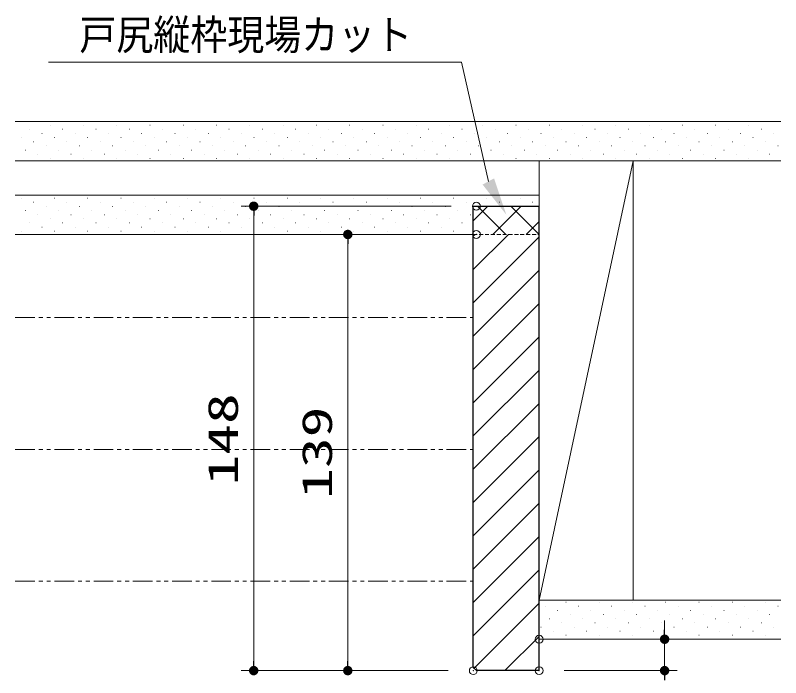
# Model space of a CAD drawing. Units: millimetres, scale not verified. Extents: x -1306 to 1306, y -607 to 607.
# Drawn here: x -5.4 to 238.6, y -348.6 to -137.5 of the extents above; entities that cross this region are included whole.
import ezdxf
from ezdxf.enums import TextEntityAlignment as Align

# ---------------------------------------------------------------- set-up
doc = ezdxf.new("R2010")
doc.units = ezdxf.units.MM
doc.header["$LTSCALE"] = 5
doc.header["$PDMODE"] = 32
doc.header["$PDSIZE"] = 2.5
doc.linetypes.add('USER1', pattern=[2.5, 1.25, -0.25, 0.25, -0.25, 0.25, -0.25])
doc.linetypes.add('USER2', pattern=[0.375, 0.25, -0.125])
for name, color, linetype, lineweight in [('0-1_線(黄)', 2, 'Continuous', 15), ('0-8_二点鎖線', 4, 'USER1', 9), ('0-B_点線(水)', 6, 'USER2', 9), ('0-D_線(白)', 7, 'Continuous', 30), ('1-1_寸法線', 3, 'Continuous', 13), ('1-2_ハッチング', 6, 'Continuous', 9), ('1-4_DEFPOINTS', 7, 'Continuous', 5), ('1-5_0', 3, 'Continuous', 25)]:
    doc.layers.add(name, color=color, linetype=linetype, lineweight=lineweight)
doc.styles.add('ＭＳ ゴシック', font='')
doc.styles.get('ＭＳ ゴシック').set_extended_font_data('MS Gothic')

# ---------------------------------------------------------------- blocks, each defined once
blk = doc.blocks.new('_DOT')
at = {"layer": '1-5_0'}
blk.add_line((-2.5, 0), (-5, 0), dxfattribs=at)
for points in [[(0, 0), (-2.5, 0), (-2.48, 0.313)], [(0, 0), (-2.48, -0.313), (-2.5, 0)], [(0, 0), (-2.48, 0.313), (-2.421, 0.622)], [(0, 0), (-2.421, -0.622), (-2.48, -0.313)], [(0, 0), (-2.421, 0.622), (-2.324, 0.92)], [(0, 0), (-2.324, -0.92), (-2.421, -0.622)], [(0, 0), (-2.324, 0.92), (-2.191, 1.204)], [(0, 0), (-2.191, -1.204), (-2.324, -0.92)], [(0, 0), (-2.191, 1.204), (-2.023, 1.469)], [(0, 0), (-2.023, -1.469), (-2.191, -1.204)], [(0, 0), (-2.023, 1.469), (-1.822, 1.711)], [(0, 0), (-1.822, -1.711), (-2.023, -1.469)], [(0, 0), (-1.822, 1.711), (-1.594, 1.926)], [(0, 0), (-1.594, -1.926), (-1.822, -1.711)], [(0, 0), (-1.594, 1.926), (-1.34, 2.111)], [(0, 0), (-1.34, -2.111), (-1.594, -1.926)], [(0, 0), (-1.34, 2.111), (-1.064, 2.262)], [(0, 0), (-1.064, -2.262), (-1.34, -2.111)], [(0, 0), (-1.064, 2.262), (-0.773, 2.378)], [(0, 0), (-0.773, -2.378), (-1.064, -2.262)], [(0, 0), (-0.773, 2.378), (-0.468, 2.456)], [(0, 0), (-0.468, -2.456), (-0.773, -2.378)], [(0, 0), (-0.468, 2.456), (-0.157, 2.495)], [(0, 0), (-0.157, -2.495), (-0.468, -2.456)], [(0, 0), (-0.157, 2.495), (0.157, 2.495)], [(0, 0), (0.157, -2.495), (-0.157, -2.495)], [(0, 0), (0.157, 2.495), (0.468, 2.456)], [(0, 0), (0.468, 2.456), (0.773, 2.378)], [(0, 0), (0.773, 2.378), (1.064, 2.262)], [(0, 0), (1.064, 2.262), (1.34, 2.111)], [(0, 0), (1.34, 2.111), (1.594, 1.926)], [(0, 0), (1.594, 1.926), (1.822, 1.711)], [(0, 0), (1.822, 1.711), (2.023, 1.469)], [(0, 0), (2.023, 1.469), (2.191, 1.204)], [(0, 0), (2.191, 1.204), (2.324, 0.92)], [(0, 0), (2.324, 0.92), (2.421, 0.622)], [(0, 0), (2.421, 0.622), (2.48, 0.313)], [(0, 0), (2.48, 0.313), (2.5, 0)], [(0, 0), (0.468, -2.456), (0.157, -2.495)], [(0, 0), (0.773, -2.378), (0.468, -2.456)], [(0, 0), (1.064, -2.262), (0.773, -2.378)], [(0, 0), (1.34, -2.111), (1.064, -2.262)], [(0, 0), (1.594, -1.926), (1.34, -2.111)], [(0, 0), (1.822, -1.711), (1.594, -1.926)], [(0, 0), (2.023, -1.469), (1.822, -1.711)], [(0, 0), (2.191, -1.204), (2.023, -1.469)], [(0, 0), (2.324, -0.92), (2.191, -1.204)], [(0, 0), (2.421, -0.622), (2.324, -0.92)], [(0, 0), (2.48, -0.313), (2.421, -0.622)], [(0, 0), (2.5, 0), (2.48, -0.313)]]:
    blk.add_solid(points, dxfattribs=at)

msp = doc.modelspace()

# ---------------------------------------------------------------- linework, layer by layer
at = {"layer": '0-1_線(黄)'}
for p, q in [((-5.435, -171.344), (238.57, -171.344)), ((-5.435, -183.844), (238.57, -183.844)), ((191.566, -183.844), (161.566, -323.844)), ((161.566, -198.344), (161.566, -183.844)), ((191.566, -183.844), (191.566, -323.844)), ((-5.435, -194.844), (161.566, -194.844)), ((-5.435, -207.344), (140.566, -207.344)), ((161.566, -323.844), (238.57, -323.844)), ((161.566, -336.344), (238.57, -336.344))]:
    msp.add_line(p, q, dxfattribs=at)
at = {"layer": '0-8_二点鎖線'}
for p, q in [((-5.435, -233.844), (140.566, -233.844)), ((-5.435, -275.844), (140.566, -275.844)), ((-5.435, -317.844), (140.566, -317.844))]:
    msp.add_line(p, q, dxfattribs=at)
at = {"layer": '0-B_点線(水)', "color": 4}
msp.add_line((140.566, -207.344), (161.566, -207.344), dxfattribs=at)
at = {"layer": '0-D_線(白)'}
for p, q in [((140.566, -345.344), (140.566, -198.344)), ((140.566, -198.344), (161.566, -198.344)), ((161.566, -346.344), (161.566, -198.344)), ((141.566, -346.344), (140.566, -345.344)), ((161.566, -346.344), (141.566, -346.344))]:
    msp.add_line(p, q, dxfattribs=at)
at = {"layer": '1-1_寸法線'}
for p, q in [((133.566, -198.344), (66.566, -198.344)), ((70.566, -343.344), (70.566, -201.344)), ((133.566, -207.344), (96.566, -207.344)), ((100.566, -343.344), (100.566, -210.344)), ((201.566, -333.344), (201.566, -330.344)), ((169.566, -336.344), (205.566, -336.344)), ((201.566, -336.344), (201.566, -346.344)), ((132.566, -346.344), (66.566, -346.344)), ((132.566, -346.344), (96.566, -346.344)), ((169.566, -346.344), (205.566, -346.344))]:
    msp.add_line(p, q, dxfattribs=at)
msp.add_lwpolyline([(5.108, -152.413), (136.837, -152.413), (145.368, -190.458)], dxfattribs=at)
msp.add_solid([(151.066, -201.018), (143.534, -191.448), (147.201, -189.468)], dxfattribs=at)
at = {"layer": '1-2_ハッチング'}
for p, q in [((5.677, -172.513), (5.727, -172.513)), ((16.283, -172.513), (16.333, -172.513)), ((26.89, -172.513), (26.94, -172.513)), ((37.497, -172.513), (37.547, -172.513)), ((48.103, -172.513), (48.153, -172.513)), ((58.71, -172.513), (58.76, -172.513)), ((69.317, -172.513), (69.367, -172.513)), ((79.923, -172.513), (79.973, -172.513)), ((90.53, -172.513), (90.58, -172.513)), ((101.136, -172.513), (101.186, -172.513)), ((111.743, -172.513), (111.793, -172.513)), ((122.35, -172.513), (122.4, -172.513)), ((132.956, -172.513), (133.006, -172.513)), ((143.563, -172.513), (143.613, -172.513)), ((154.169, -172.513), (154.219, -172.513)), ((164.776, -172.513), (164.826, -172.513)), ((175.383, -172.513), (175.433, -172.513)), ((185.989, -172.513), (186.039, -172.513)), ((196.596, -172.513), (196.646, -172.513)), ((207.202, -172.513), (207.252, -172.513)), ((217.809, -172.513), (217.859, -172.513)), ((228.416, -172.513), (228.466, -172.513)), ((-0.952, -173.839), (-0.902, -173.839)), ((3.025, -175.164), (3.075, -175.164)), ((9.654, -173.839), (9.704, -173.839)), ((13.632, -175.164), (13.682, -175.164)), ((20.261, -173.839), (20.311, -173.839)), ((24.238, -175.164), (24.288, -175.164)), ((30.868, -173.839), (30.918, -173.839)), ((34.845, -175.164), (34.895, -175.164)), ((41.474, -173.839), (41.524, -173.839)), ((45.452, -175.164), (45.502, -175.164)), ((52.081, -173.839), (52.131, -173.839)), ((56.058, -175.164), (56.108, -175.164)), ((62.687, -173.839), (62.737, -173.839)), ((66.665, -175.164), (66.715, -175.164)), ((73.294, -173.839), (73.344, -173.839)), ((77.271, -175.164), (77.321, -175.164)), ((83.901, -173.839), (83.951, -173.839)), ((87.878, -175.164), (87.928, -175.164)), ((94.507, -173.839), (94.557, -173.839)), ((98.485, -175.164), (98.535, -175.164)), ((105.114, -173.839), (105.164, -173.839)), ((109.091, -175.164), (109.141, -175.164)), ((115.72, -173.839), (115.77, -173.839)), ((119.698, -175.164), (119.748, -175.164)), ((126.327, -173.839), (126.377, -173.839)), ((130.304, -175.164), (130.354, -175.164)), ((136.934, -173.839), (136.984, -173.839)), ((140.911, -175.164), (140.961, -175.164)), ((147.54, -173.839), (147.59, -173.839)), ((151.518, -175.164), (151.568, -175.164)), ((158.147, -173.839), (158.197, -173.839)), ((162.124, -175.164), (162.174, -175.164)), ((168.753, -173.839), (168.803, -173.839)), ((172.731, -175.164), (172.781, -175.164)), ((179.36, -173.839), (179.41, -173.839)), ((183.337, -175.164), (183.387, -175.164)), ((189.967, -173.839), (190.017, -173.839)), ((193.944, -175.164), (193.994, -175.164)), ((200.573, -173.839), (200.623, -173.839)), ((204.551, -175.164), (204.601, -175.164)), ((211.18, -173.839), (211.23, -173.839)), ((215.157, -175.164), (215.207, -175.164)), ((221.786, -173.839), (221.836, -173.839)), ((225.764, -175.164), (225.814, -175.164)), ((232.393, -173.839), (232.443, -173.839)), ((236.37, -175.164), (236.42, -175.164)), ((-3.604, -176.49), (-3.554, -176.49)), ((0.374, -177.816), (0.424, -177.816)), ((7.003, -176.49), (7.053, -176.49)), ((10.98, -177.816), (11.03, -177.816)), ((17.609, -176.49), (17.659, -176.49)), ((21.587, -177.816), (21.637, -177.816)), ((28.216, -176.49), (28.266, -176.49)), ((32.193, -177.816), (32.243, -177.816)), ((38.823, -176.49), (38.873, -176.49)), ((42.8, -177.816), (42.85, -177.816)), ((49.429, -176.49), (49.479, -176.49)), ((53.407, -177.816), (53.457, -177.816)), ((60.036, -176.49), (60.086, -176.49)), ((64.013, -177.816), (64.063, -177.816)), ((70.642, -176.49), (70.692, -176.49)), ((74.62, -177.816), (74.67, -177.816)), ((81.249, -176.49), (81.299, -176.49)), ((85.226, -177.816), (85.276, -177.816)), ((91.856, -176.49), (91.906, -176.49)), ((95.833, -177.816), (95.883, -177.816)), ((102.462, -176.49), (102.512, -176.49)), ((106.44, -177.816), (106.49, -177.816)), ((113.069, -176.49), (113.119, -176.49)), ((117.046, -177.816), (117.096, -177.816)), ((123.675, -176.49), (123.725, -176.49)), ((127.653, -177.816), (127.703, -177.816)), ((134.282, -176.49), (134.332, -176.49)), ((138.259, -177.816), (138.309, -177.816)), ((144.889, -176.49), (144.939, -176.49)), ((148.866, -177.816), (148.916, -177.816)), ((155.495, -176.49), (155.545, -176.49)), ((159.473, -177.816), (159.523, -177.816)), ((166.102, -176.49), (166.152, -176.49)), ((170.079, -177.816), (170.129, -177.816)), ((176.708, -176.49), (176.758, -176.49)), ((180.686, -177.816), (180.736, -177.816)), ((187.315, -176.49), (187.365, -176.49)), ((191.292, -177.816), (191.342, -177.816)), ((197.922, -176.49), (197.972, -176.49)), ((201.899, -177.816), (201.949, -177.816)), ((208.528, -176.49), (208.578, -176.49)), ((212.506, -177.816), (212.556, -177.816)), ((219.135, -176.49), (219.185, -176.49)), ((223.112, -177.816), (223.162, -177.816)), ((229.741, -176.49), (229.791, -176.49)), ((233.719, -177.816), (233.769, -177.816)), ((-2.278, -180.468), (-2.228, -180.468)), ((4.351, -179.142), (4.401, -179.142)), ((8.329, -180.468), (8.379, -180.468)), ((14.958, -179.142), (15.008, -179.142)), ((18.935, -180.468), (18.985, -180.468)), ((25.564, -179.142), (25.614, -179.142)), ((29.542, -180.468), (29.592, -180.468)), ((36.171, -179.142), (36.221, -179.142)), ((40.148, -180.468), (40.198, -180.468)), ((46.777, -179.142), (46.827, -179.142)), ((50.755, -180.468), (50.805, -180.468)), ((57.384, -179.142), (57.434, -179.142)), ((61.362, -180.468), (61.412, -180.468)), ((67.991, -179.142), (68.041, -179.142)), ((71.968, -180.468), (72.018, -180.468)), ((78.597, -179.142), (78.647, -179.142)), ((82.575, -180.468), (82.625, -180.468)), ((89.204, -179.142), (89.254, -179.142)), ((93.181, -180.468), (93.231, -180.468)), ((99.81, -179.142), (99.86, -179.142)), ((103.788, -180.468), (103.838, -180.468)), ((110.417, -179.142), (110.467, -179.142)), ((114.395, -180.468), (114.445, -180.468)), ((121.024, -179.142), (121.074, -179.142)), ((125.001, -180.468), (125.051, -180.468)), ((131.63, -179.142), (131.68, -179.142)), ((135.608, -180.468), (135.658, -180.468)), ((142.237, -179.142), (142.287, -179.142)), ((146.214, -180.468), (146.264, -180.468)), ((152.843, -179.142), (152.893, -179.142)), ((156.821, -180.468), (156.871, -180.468)), ((163.45, -179.142), (163.5, -179.142)), ((167.428, -180.468), (167.478, -180.468)), ((174.057, -179.142), (174.107, -179.142)), ((178.034, -180.468), (178.084, -180.468)), ((184.663, -179.142), (184.713, -179.142)), ((188.641, -180.468), (188.691, -180.468)), ((195.27, -179.142), (195.32, -179.142)), ((199.247, -180.468), (199.297, -180.468)), ((205.877, -179.142), (205.927, -179.142)), ((209.854, -180.468), (209.904, -180.468)), ((216.483, -179.142), (216.533, -179.142)), ((220.461, -180.468), (220.511, -180.468)), ((227.09, -179.142), (227.14, -179.142)), ((231.067, -180.468), (231.117, -180.468)), ((237.696, -179.142), (237.746, -179.142)), ((1.699, -181.794), (1.749, -181.794)), ((12.306, -181.794), (12.356, -181.794)), ((22.913, -181.794), (22.963, -181.794)), ((33.519, -181.794), (33.569, -181.794)), ((44.126, -181.794), (44.176, -181.794)), ((54.732, -181.794), (54.782, -181.794)), ((65.339, -181.794), (65.389, -181.794)), ((75.946, -181.794), (75.996, -181.794)), ((86.552, -181.794), (86.602, -181.794)), ((97.159, -181.794), (97.209, -181.794)), ((107.765, -181.794), (107.815, -181.794)), ((118.372, -181.794), (118.422, -181.794)), ((128.979, -181.794), (129.029, -181.794)), ((139.585, -181.794), (139.635, -181.794)), ((150.192, -181.794), (150.242, -181.794)), ((160.798, -181.794), (160.848, -181.794)), ((171.405, -181.794), (171.455, -181.794)), ((182.012, -181.794), (182.062, -181.794)), ((192.618, -181.794), (192.668, -181.794)), ((203.225, -181.794), (203.275, -181.794)), ((213.831, -181.794), (213.881, -181.794)), ((224.438, -181.794), (224.488, -181.794)), ((235.045, -181.794), (235.095, -181.794)), ((5.677, -183.119), (5.727, -183.119)), ((16.283, -183.119), (16.333, -183.119)), ((26.89, -183.119), (26.94, -183.119)), ((37.497, -183.119), (37.547, -183.119)), ((48.103, -183.119), (48.153, -183.119)), ((58.71, -183.119), (58.76, -183.119)), ((69.317, -183.119), (69.367, -183.119)), ((79.923, -183.119), (79.973, -183.119)), ((90.53, -183.119), (90.58, -183.119)), ((101.136, -183.119), (101.186, -183.119)), ((111.743, -183.119), (111.793, -183.119)), ((122.35, -183.119), (122.4, -183.119)), ((132.956, -183.119), (133.006, -183.119)), ((143.563, -183.119), (143.613, -183.119)), ((154.169, -183.119), (154.219, -183.119)), ((164.776, -183.119), (164.826, -183.119)), ((175.383, -183.119), (175.433, -183.119)), ((185.989, -183.119), (186.039, -183.119)), ((196.596, -183.119), (196.646, -183.119)), ((207.202, -183.119), (207.252, -183.119)), ((217.809, -183.119), (217.859, -183.119)), ((228.416, -183.119), (228.466, -183.119)), ((-3.604, -195.736), (-3.554, -195.736)), ((0.374, -197.062), (0.424, -197.062)), ((7.003, -195.736), (7.053, -195.736)), ((10.98, -197.062), (11.03, -197.062)), ((17.609, -195.736), (17.659, -195.736)), ((21.587, -197.062), (21.637, -197.062)), ((28.216, -195.736), (28.266, -195.736)), ((32.193, -197.062), (32.243, -197.062)), ((38.823, -195.736), (38.873, -195.736)), ((42.8, -197.062), (42.85, -197.062)), ((49.429, -195.736), (49.479, -195.736)), ((53.407, -197.062), (53.457, -197.062)), ((60.036, -195.736), (60.086, -195.736)), ((64.013, -197.062), (64.063, -197.062)), ((70.642, -195.736), (70.692, -195.736)), ((74.62, -197.062), (74.67, -197.062)), ((81.249, -195.736), (81.299, -195.736)), ((85.226, -197.062), (85.276, -197.062)), ((91.856, -195.736), (91.906, -195.736)), ((95.833, -197.062), (95.883, -197.062)), ((102.462, -195.736), (102.512, -195.736)), ((106.44, -197.062), (106.49, -197.062)), ((113.069, -195.736), (113.119, -195.736)), ((117.046, -197.062), (117.096, -197.062)), ((123.675, -195.736), (123.725, -195.736)), ((127.653, -197.062), (127.703, -197.062)), ((134.282, -195.736), (134.332, -195.736)), ((138.259, -197.062), (138.309, -197.062)), ((144.889, -195.736), (144.939, -195.736)), ((148.866, -197.062), (148.916, -197.062)), ((155.495, -195.736), (155.545, -195.736)), ((159.473, -197.062), (159.523, -197.062)), ((-2.278, -199.714), (-2.228, -199.714)), ((4.351, -198.388), (4.401, -198.388)), ((8.329, -199.714), (8.379, -199.714)), ((14.958, -198.388), (15.008, -198.388)), ((18.935, -199.714), (18.985, -199.714)), ((25.564, -198.388), (25.614, -198.388)), ((29.542, -199.714), (29.592, -199.714)), ((36.171, -198.388), (36.221, -198.388)), ((40.148, -199.714), (40.198, -199.714)), ((46.777, -198.388), (46.827, -198.388)), ((50.755, -199.714), (50.805, -199.714)), ((57.384, -198.388), (57.434, -198.388)), ((61.362, -199.714), (61.412, -199.714)), ((67.991, -198.388), (68.041, -198.388)), ((71.968, -199.714), (72.018, -199.714)), ((78.597, -198.388), (78.647, -198.388)), ((82.575, -199.714), (82.625, -199.714)), ((89.204, -198.388), (89.254, -198.388)), ((93.181, -199.714), (93.231, -199.714)), ((99.81, -198.388), (99.86, -198.388)), ((103.788, -199.714), (103.838, -199.714)), ((110.417, -198.388), (110.467, -198.388)), ((114.395, -199.714), (114.445, -199.714)), ((121.024, -198.388), (121.074, -198.388)), ((125.001, -199.714), (125.051, -199.714)), ((131.63, -198.388), (131.68, -198.388)), ((135.608, -199.714), (135.658, -199.714)), ((140.566, -202.983), (145.205, -198.344)), ((150.933, -207.344), (141.933, -198.344)), ((146.812, -207.344), (155.812, -198.344)), ((161.54, -207.344), (152.54, -198.344)), ((1.699, -201.04), (1.749, -201.04)), ((5.677, -202.366), (5.727, -202.366)), ((12.306, -201.04), (12.356, -201.04)), ((16.283, -202.366), (16.333, -202.366)), ((22.913, -201.04), (22.963, -201.04)), ((26.89, -202.366), (26.94, -202.366)), ((33.519, -201.04), (33.569, -201.04)), ((37.497, -202.366), (37.547, -202.366)), ((44.126, -201.04), (44.176, -201.04)), ((48.103, -202.366), (48.153, -202.366)), ((54.732, -201.04), (54.782, -201.04)), ((58.71, -202.366), (58.76, -202.366)), ((65.339, -201.04), (65.389, -201.04)), ((69.317, -202.366), (69.367, -202.366)), ((75.946, -201.04), (75.996, -201.04)), ((79.923, -202.366), (79.973, -202.366)), ((86.552, -201.04), (86.602, -201.04)), ((90.53, -202.366), (90.58, -202.366)), ((97.159, -201.04), (97.209, -201.04)), ((101.136, -202.366), (101.186, -202.366)), ((107.765, -201.04), (107.815, -201.04)), ((111.743, -202.366), (111.793, -202.366)), ((118.372, -201.04), (118.422, -201.04)), ((122.35, -202.366), (122.4, -202.366)), ((128.979, -201.04), (129.029, -201.04)), ((132.956, -202.366), (133.006, -202.366)), ((139.585, -201.04), (139.635, -201.04)), ((-0.952, -203.691), (-0.902, -203.691)), ((9.654, -203.691), (9.704, -203.691)), ((20.261, -203.691), (20.311, -203.691)), ((30.868, -203.691), (30.918, -203.691)), ((41.474, -203.691), (41.524, -203.691)), ((52.081, -203.691), (52.131, -203.691)), ((62.687, -203.691), (62.737, -203.691)), ((73.294, -203.691), (73.344, -203.691)), ((83.901, -203.691), (83.951, -203.691)), ((94.507, -203.691), (94.557, -203.691)), ((105.114, -203.691), (105.164, -203.691)), ((115.72, -203.691), (115.77, -203.691)), ((126.327, -203.691), (126.377, -203.691)), ((136.934, -203.691), (136.984, -203.691)), ((157.419, -207.344), (161.566, -203.196)), ((-3.604, -206.343), (-3.554, -206.343)), ((3.025, -205.017), (3.075, -205.017)), ((7.003, -206.343), (7.053, -206.343)), ((13.632, -205.017), (13.682, -205.017)), ((17.609, -206.343), (17.659, -206.343)), ((24.238, -205.017), (24.288, -205.017)), ((28.216, -206.343), (28.266, -206.343)), ((34.845, -205.017), (34.895, -205.017)), ((38.823, -206.343), (38.873, -206.343)), ((45.452, -205.017), (45.502, -205.017)), ((49.429, -206.343), (49.479, -206.343)), ((56.058, -205.017), (56.108, -205.017)), ((60.036, -206.343), (60.086, -206.343)), ((66.665, -205.017), (66.715, -205.017)), ((70.642, -206.343), (70.692, -206.343)), ((77.271, -205.017), (77.321, -205.017)), ((81.249, -206.343), (81.299, -206.343)), ((87.878, -205.017), (87.928, -205.017)), ((91.856, -206.343), (91.906, -206.343)), ((98.485, -205.017), (98.535, -205.017)), ((102.462, -206.343), (102.512, -206.343)), ((109.091, -205.017), (109.141, -205.017)), ((113.069, -206.343), (113.119, -206.343)), ((119.698, -205.017), (119.748, -205.017)), ((123.675, -206.343), (123.725, -206.343)), ((130.304, -205.017), (130.354, -205.017)), ((134.282, -206.343), (134.332, -206.343)), ((140.566, -207.93), (141.152, -207.344)), ((140.566, -218.536), (151.759, -207.344)), ((140.566, -229.143), (161.566, -208.143)), ((140.566, -239.75), (161.566, -218.75)), ((140.566, -250.356), (161.566, -229.356)), ((140.566, -260.963), (161.566, -239.963)), ((140.566, -271.569), (161.566, -250.569)), ((140.566, -282.176), (161.566, -261.176)), ((140.566, -292.783), (161.566, -271.783)), ((140.566, -303.389), (161.566, -282.389)), ((140.566, -313.996), (161.566, -292.996)), ((140.566, -324.603), (161.566, -303.603)), ((140.566, -335.209), (161.566, -314.209)), ((170.079, -324.489), (170.129, -324.489)), ((180.686, -324.489), (180.736, -324.489)), ((191.292, -324.489), (191.342, -324.489)), ((201.899, -324.489), (201.949, -324.489)), ((212.506, -324.489), (212.556, -324.489)), ((223.112, -324.489), (223.162, -324.489)), ((233.719, -324.489), (233.769, -324.489)), ((140.802, -345.58), (161.566, -324.816)), ((163.45, -325.814), (163.5, -325.814)), ((174.057, -325.814), (174.107, -325.814)), ((184.663, -325.814), (184.713, -325.814)), ((195.27, -325.814), (195.32, -325.814)), ((205.877, -325.814), (205.927, -325.814)), ((216.483, -325.814), (216.533, -325.814)), ((227.09, -325.814), (227.14, -325.814)), ((237.696, -325.814), (237.746, -325.814)), ((167.428, -327.14), (167.478, -327.14)), ((171.405, -328.466), (171.455, -328.466)), ((178.034, -327.14), (178.084, -327.14)), ((182.012, -328.466), (182.062, -328.466)), ((188.641, -327.14), (188.691, -327.14)), ((192.618, -328.466), (192.668, -328.466)), ((199.247, -327.14), (199.297, -327.14)), ((203.225, -328.466), (203.275, -328.466)), ((209.854, -327.14), (209.904, -327.14)), ((213.831, -328.466), (213.881, -328.466)), ((220.461, -327.14), (220.511, -327.14)), ((224.438, -328.466), (224.488, -328.466)), ((231.067, -327.14), (231.117, -327.14)), ((235.045, -328.466), (235.095, -328.466)), ((164.776, -329.792), (164.826, -329.792)), ((168.753, -331.118), (168.803, -331.118)), ((175.383, -329.792), (175.433, -329.792)), ((179.36, -331.118), (179.41, -331.118)), ((185.989, -329.792), (186.039, -329.792)), ((189.967, -331.118), (190.017, -331.118)), ((196.596, -329.792), (196.646, -329.792)), ((200.573, -331.118), (200.623, -331.118)), ((207.202, -329.792), (207.252, -329.792)), ((211.18, -331.118), (211.23, -331.118)), ((217.809, -329.792), (217.859, -329.792)), ((221.786, -331.118), (221.836, -331.118)), ((228.416, -329.792), (228.466, -329.792)), ((232.393, -331.118), (232.443, -331.118)), ((162.124, -332.444), (162.174, -332.444)), ((166.102, -333.769), (166.152, -333.769)), ((172.731, -332.444), (172.781, -332.444)), ((176.708, -333.769), (176.758, -333.769)), ((183.337, -332.444), (183.387, -332.444)), ((187.315, -333.769), (187.365, -333.769)), ((193.944, -332.444), (193.994, -332.444)), ((197.922, -333.769), (197.972, -333.769)), ((204.551, -332.444), (204.601, -332.444)), ((208.528, -333.769), (208.578, -333.769)), ((215.157, -332.444), (215.207, -332.444)), ((219.135, -333.769), (219.185, -333.769)), ((225.764, -332.444), (225.814, -332.444)), ((229.741, -333.769), (229.791, -333.769)), ((236.37, -332.444), (236.42, -332.444)), ((150.645, -346.344), (161.566, -335.422)), ((170.079, -335.095), (170.129, -335.095)), ((180.686, -335.095), (180.736, -335.095)), ((191.292, -335.095), (191.342, -335.095)), ((201.899, -335.095), (201.949, -335.095)), ((212.506, -335.095), (212.556, -335.095)), ((223.112, -335.095), (223.162, -335.095)), ((233.719, -335.095), (233.769, -335.095)), ((161.251, -346.344), (161.566, -346.029))]:
    msp.add_line(p, q, dxfattribs=at)
at = {"layer": '1-4_DEFPOINTS'}
for p in [(70.566, -198.344), (141.566, -198.344), (100.566, -207.344), (141.566, -207.344), (161.566, -336.344), (140.566, -346.344), (140.566, -346.344), (161.566, -346.344), (161.566, -346.344), (201.566, -346.344)]:
    msp.add_point(p, dxfattribs=at)

# ---------------------------------------------------------------- block references
at = {"layer": '1-1_寸法線', "xscale": 0.6, "yscale": 0.6}
for p, rotation in [((70.566, -198.344), 90), ((100.566, -207.344), 90), ((201.566, -336.344), 270), ((70.566, -346.344), 270), ((100.566, -346.344), 270), ((201.566, -346.344), 90)]:
    msp.add_blockref('_DOT', p, dxfattribs=dict(at, rotation=rotation))

# ---------------------------------------------------------------- texts
at = {"layer": '1-1_寸法線', "style": 'ＭＳ ゴシック', "width": 0.9}
msp.add_text('戸尻縦枠現場カット', height=9.604, dxfattribs=at).set_placement((14.975, -151.391), align=Align.BOTTOM_LEFT)
at = {"layer": '1-1_寸法線', "style": 'ＭＳ ゴシック', "width": 1.5}
for s, p in [('148', (68.417, -287.344)), ('139', (98.417, -291.606))]:
    msp.add_text(s, height=9.604, rotation=90, dxfattribs=at).set_placement(p, align=Align.BOTTOM_LEFT)

doc.saveas('drawing.dxf')
